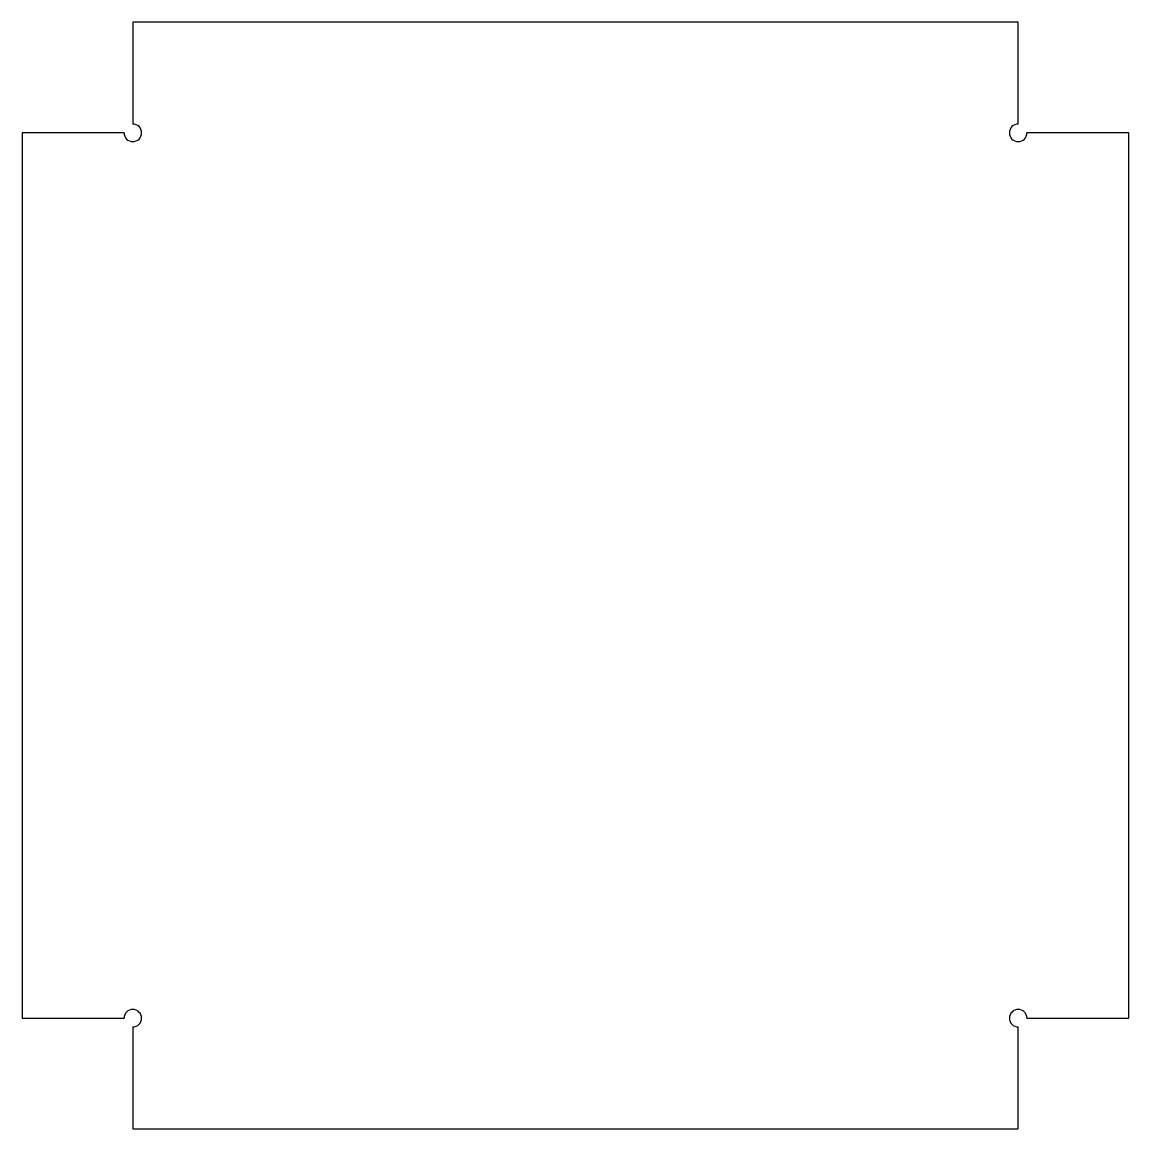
# Model space of a CAD drawing. Extents: x -1.07 to 0.9, y -0.91 to 1.06.
import ezdxf

# ---------------------------------------------------------------- set-up
doc = ezdxf.new("R2010")
doc.units = 0
doc.header["$MEASUREMENT"] = 0
doc.layers.add('VISIBLE', color=7, linetype='CONTINUOUS')

msp = doc.modelspace()

# ---------------------------------------------------------------- linework, layer by layer
at = {"layer": 'VISIBLE'}
for p, q in [((-0.8704, 1.058), (-0.8704, 0.8767)), ((0.7044, 1.058), (-0.8704, 1.058)), ((0.7044, 0.8767), (0.7044, 1.058)), ((-1.0673, 0.8611), (-1.0673, -0.7137)), ((-0.886, 0.8611), (-1.0673, 0.8611)), ((0.9012, 0.8611), (0.72, 0.8611)), ((0.9012, -0.7137), (0.9012, 0.8611)), ((-1.0673, -0.7137), (-0.8859, -0.7137)), ((0.7199, -0.7137), (0.9012, -0.7137)), ((-0.8704, -0.7292), (-0.8704, -0.9106)), ((0.7044, -0.9106), (0.7044, -0.7292)), ((-0.8704, -0.9106), (0.7044, -0.9106))]:
    msp.add_line(p, q, dxfattribs=at)
for centre, radius, start, end in [((-0.8704, 0.8611), 0.0156, 180, 90), ((0.7044, 0.8611), 0.0156, 90, 0), ((-0.8704, -0.7137), 0.0155, 270, 180), ((0.7044, -0.7137), 0.0155, 0, 270)]:
    msp.add_arc(centre, radius, start, end, dxfattribs=at)

doc.saveas('drawing.dxf')
